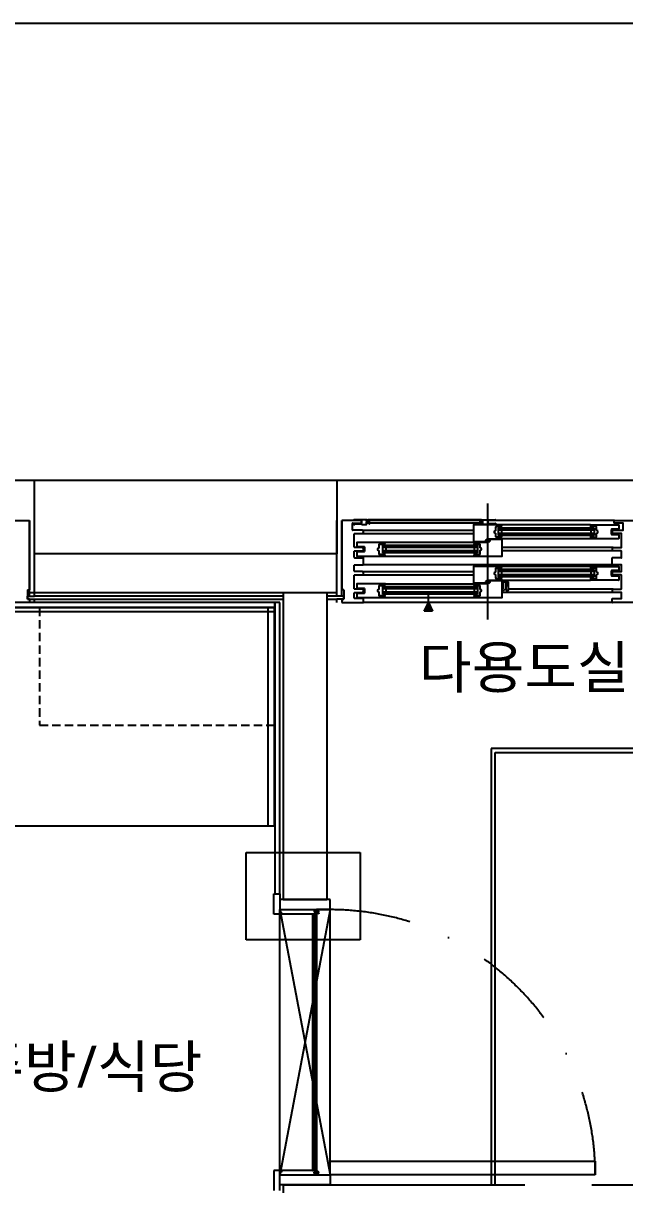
# Model space of a CAD drawing. Header units: millimetres. Extents: x -33000 to 294000, y 0 to 42408.
# Drawn here: x 16796 to 18587, y 19155 to 22616 of the extents above; entities that cross this region are included whole.
import ezdxf
from ezdxf.enums import TextEntityAlignment as Align

# ---------------------------------------------------------------- set-up
doc = ezdxf.new("R2010")
doc.units = ezdxf.units.MM
doc.header["$LTSCALE"] = 50
doc.linetypes.add('( Hidden )', pattern=[0.375, 0.25, -0.125])
doc.linetypes.add('DASHDOTX2', pattern=[2, 1, -0.5, 0, -0.5])
doc.layers.add('arch', color=8, linetype='Continuous')
doc.layers.add('실명', color=9, linetype='Continuous')
doc.styles.add('FORTELINE', font='malgun.ttf')

msp = doc.modelspace()

# ---------------------------------------------------------------- hatches: boundary and pattern name
at = {"layer": 'arch'}
h = msp.add_hatch(color=256, dxfattribs=at)
h.dxf.hatch_style = 1
h.paths.add_polyline_path([(18015, 20864.5), (17990, 20864.5), (18002.5, 20889.5)])

# ---------------------------------------------------------------- linework, layer by layer
for p, q in [((13692.1, 22616.3), (25734.6, 22616.3)), ((15599.6, 21254.5), (16829.6, 21254.5)), ((16829.6, 21254.5), (17729.6, 21254.5)), ((16829.6, 21034.5), (16829.6, 21254.5)), ((17729.6, 21254.5), (17729.6, 21034.5)), ((17729.6, 21254.5), (18629.6, 21254.5)), ((18179.6, 20839.5), (18179.6, 21184.5)), ((16756.6, 21134.5), (16814.6, 21134.5)), ((16814.6, 20909), (16814.6, 21134.5)), ((16814.6, 21134.5), (16814.6, 20927.5)), ((16829.6, 20909), (16829.6, 21134.5)), ((17729.6, 20909), (17729.6, 21134.5)), ((17744.6, 20909), (17744.6, 21134.5)), ((17744.6, 21134.5), (17744.6, 20927.5)), ((17802.6, 21134.5), (17744.6, 21134.5)), ((17776.6, 21106.5), (17776.6, 21125.5)), ((17777.6, 21126.5), (17802.6, 21126.5)), ((17780.6, 21125), (17780.6, 21123)), ((17819.6, 21136.5), (17781.1, 21136.5)), ((17781.1, 21135.5), (17803.1, 21135.5)), ((17803.1, 21125.5), (17781.1, 21125.5)), ((17781.1, 21122.5), (17783.1, 21122.5)), ((17781.6, 21124.5), (17803.1, 21124.5)), ((17781.6, 21123.3), (17781.6, 21124.5)), ((17783.1, 21123.3), (17781.6, 21123.3)), ((17783.1, 21122.5), (17783.1, 21123.3)), ((17803.6, 21135), (17803.6, 21126)), ((17803.6, 21127.5), (17803.6, 21133.5)), ((17803.6, 21124), (17803.6, 21123)), ((17804.1, 21122.5), (17817.6, 21122.5)), ((17818.6, 21131), (17818.6, 21135.5)), ((17818.6, 21135.5), (17819.6, 21135.5)), ((17818.6, 21123.5), (17818.6, 21129)), ((17826.1, 21126.5), (17818.6, 21126.5)), ((17825.6, 21130.5), (17819.1, 21130.5)), ((17819.1, 21129.5), (17825.6, 21129.5)), ((18161.1, 21136.5), (17822.6, 21136.5)), ((17826.1, 21136.5), (17825.6, 21136.5)), ((17825.6, 21135.5), (17826.1, 21135.5)), ((17826.1, 21135.5), (17826.1, 21131)), ((17826.1, 21129), (17826.1, 21125)), ((17827.1, 21125), (17827.1, 21135.5)), ((18156.5, 21134.5), (17827.1, 21134.5)), ((18156.5, 21126.5), (17827.1, 21126.5)), ((18137.1, 21120.5), (18137.1, 21072)), ((18221.6, 21121), (18137.6, 21121)), ((18156.5, 21125), (18156.5, 21135.5)), ((18157.5, 21136.5), (18158, 21136.5)), ((18158, 21135.5), (18157.5, 21135.5)), ((18157.5, 21135.5), (18157.5, 21131)), ((18157.5, 21129), (18157.5, 21125)), ((18165, 21126.5), (18157.5, 21126.5)), ((18158, 21130.5), (18164.5, 21130.5)), ((18164.5, 21129.5), (18158, 21129.5)), ((18164, 21136.5), (18202.5, 21136.5)), ((18165, 21135.5), (18164, 21135.5)), ((18165, 21131), (18165, 21135.5)), ((18165, 21123.5), (18165, 21129)), ((18179.5, 21122.5), (18166, 21122.5)), ((18180, 21135), (18180, 21126)), ((18556.6, 21134.5), (18180, 21134.5)), ((18180, 21124), (18180, 21123)), ((18202.5, 21135.5), (18180.5, 21135.5)), ((18180.5, 21125.5), (18202.5, 21125.5)), ((18202, 21124.5), (18180.5, 21124.5)), ((18200.5, 21122.5), (18200.5, 21123.3)), ((18200.5, 21123.3), (18202, 21123.3)), ((18202.5, 21122.5), (18200.5, 21122.5)), ((18202, 21123.3), (18202, 21124.5)), ((18203, 21125), (18203, 21123)), ((18220.1, 21113.5), (18220.1, 21120)), ((18220.1, 21120), (18221.6, 21120)), ((18485.1, 21121), (18221.6, 21121)), ((18485.1, 21121), (18569.1, 21121)), ((18486.6, 21120), (18485.1, 21120)), ((18486.6, 21113.5), (18486.6, 21120)), ((18555.6, 21127.5), (18555.6, 21133.5)), ((18556.6, 21134.5), (18614.6, 21134.5)), ((18581.6, 21126.5), (18556.6, 21126.5)), ((18569.6, 21120.5), (18569.6, 21109)), ((18582.6, 21106.5), (18582.6, 21125.5)), ((17806.1, 21105.5), (17777.6, 21105.5)), ((17781.6, 21054.5), (17781.6, 21094.5)), ((17782.6, 21095.5), (17806.1, 21095.5)), ((17806.1, 21105.5), (18137.1, 21105.5)), ((17806.1, 21095.5), (18137.1, 21095.5)), ((17806.6, 21104.4), (17806.6, 21105)), ((17806.6, 21096), (17806.6, 21096.7)), ((18199.6, 21097.8), (18199.6, 21102.2)), ((18199.8, 21102.7), (18202.8, 21104.4)), ((18202.8, 21095.7), (18199.8, 21097.4)), ((18203.1, 21104.8), (18203.1, 21115.5)), ((18203.1, 21085.5), (18203.1, 21095.2)), ((18203.6, 21116), (18218.6, 21116)), ((18218.6, 21085), (18203.6, 21085)), ((18210.1, 21111.5), (18210.1, 21089.5)), ((18496.6, 21111.5), (18210.1, 21111.5)), ((18496.6, 21105.5), (18210.1, 21105.5)), ((18496.6, 21095.5), (18210.1, 21095.5)), ((18496.6, 21089.5), (18210.1, 21089.5)), ((18218.1, 21114.5), (18215.1, 21114.5)), ((18215.1, 21114.5), (18215.1, 21113)), ((18215.1, 21113), (18219.6, 21113)), ((18219.6, 21088), (18215.1, 21088)), ((18215.1, 21088), (18215.1, 21086.5)), ((18215.1, 21086.5), (18218.1, 21086.5)), ((18218.6, 21116), (18218.6, 21115)), ((18218.6, 21086), (18218.6, 21085)), ((18219.6, 21085), (18220.1, 21085.5)), ((18220.1, 21084.5), (18219.6, 21085)), ((18220.1, 21114.1), (18222.6, 21111.5)), ((18220.1, 21105.5), (18220.1, 21095.5)), ((18220.1, 21087), (18222.6, 21089.5)), ((18220.1, 21085.5), (18220.1, 21087.5)), ((18220.1, 21081), (18220.1, 21084.5)), ((18486.6, 21114.1), (18484, 21111.5)), ((18486.6, 21087), (18484, 21089.5)), ((18486.6, 21105.5), (18486.6, 21095.5)), ((18486.6, 21081), (18486.6, 21087.5)), ((18491.6, 21113), (18487.1, 21113)), ((18487.1, 21088), (18491.6, 21088)), ((18503.1, 21116), (18488.1, 21116)), ((18488.1, 21116), (18488.1, 21115)), ((18488.1, 21086), (18488.1, 21085)), ((18488.1, 21085), (18503.1, 21085)), ((18488.6, 21114.5), (18491.6, 21114.5)), ((18491.6, 21086.5), (18488.6, 21086.5)), ((18491.6, 21114.5), (18491.6, 21113)), ((18491.6, 21088), (18491.6, 21086.5)), ((18496.6, 21111.5), (18496.6, 21089.5)), ((18503.6, 21105.3), (18503.6, 21115.5)), ((18503.6, 21085.5), (18503.6, 21095.7)), ((18506.8, 21103.2), (18503.8, 21104.9)), ((18503.8, 21096.2), (18506.8, 21097.9)), ((18507.1, 21098.3), (18507.1, 21102.7)), ((18547.3, 21107.5), (18547.3, 21093.5)), ((18569.1, 21108.5), (18548.3, 21108.5)), ((18548.3, 21092.5), (18569.1, 21092.5)), ((18552.6, 21104.4), (18552.6, 21105)), ((18552.6, 21096), (18552.6, 21096.7)), ((18553.1, 21105.5), (18581.6, 21105.5)), ((18576.6, 21095.5), (18553.1, 21095.5)), ((18569.6, 21092), (18569.6, 21080.5)), ((18577.6, 21054.5), (18577.6, 21094.5)), ((17806.1, 21053.5), (17782.6, 21053.5)), ((17789.6, 21068.5), (17789.6, 21057)), ((17874.1, 21069), (17790.1, 21069)), ((17790.1, 21056.5), (17810.9, 21056.5)), ((17806.6, 21052.4), (17806.6, 21053)), ((17811.9, 21055.5), (17811.9, 21041.5)), ((17852.1, 21046.3), (17852.1, 21050.7)), ((17852.3, 21051.2), (17855.3, 21052.9)), ((17855.6, 21053.3), (17855.6, 21063.5)), ((17856.1, 21064), (17871.1, 21064)), ((17865.8, 21060), (17865.8, 21038)), ((18149.1, 21060), (17865.8, 21060)), ((18149.1, 21054), (17865.8, 21054)), ((17870.6, 21062.5), (17867.6, 21062.5)), ((17867.6, 21062.5), (17867.6, 21061)), ((17867.6, 21061), (17872.1, 21061)), ((17871.1, 21064), (17871.1, 21063)), ((17872.6, 21061.5), (17872.6, 21068)), ((17872.6, 21068), (17874.1, 21068)), ((17872.6, 21062.6), (17875.1, 21060)), ((18137.6, 21069), (17874.1, 21069)), ((17875.8, 21054), (17875.8, 21044)), ((18139.1, 21062.6), (18136.5, 21060)), ((18137.6, 21071.5), (18173.6, 21071.5)), ((18181.2, 21069), (18137.6, 21069)), ((18137.6, 21068), (18139.1, 21068)), ((18139.1, 21068), (18139.1, 21061.5)), ((18139.1, 21054), (18139.1, 21044)), ((18139.6, 21061), (18144.1, 21061)), ((18140.6, 21063), (18140.6, 21064)), ((18140.6, 21064), (18155.6, 21064)), ((18144.1, 21062.5), (18141.1, 21062.5)), ((18144.1, 21061), (18144.1, 21062.5)), ((18149.1, 21060), (18149.1, 21038)), ((18156.1, 21063.5), (18156.1, 21053.8)), ((18156.3, 21053.4), (18159.3, 21051.7)), ((18159.6, 21051.2), (18159.6, 21046.8)), ((18173.6, 21076), (18178.1, 21080)), ((18173.6, 21074.5), (18173.6, 21076)), ((18182.1, 21073.6), (18173.6, 21074.5)), ((18173.6, 21071.5), (18182.1, 21072.5)), ((18176.6, 21076.1), (18176.6, 21076)), ((18185.6, 21077.5), (18177, 21076.6)), ((18177, 21075.5), (18185.6, 21074.5)), ((18178.1, 21080), (18221.6, 21080)), ((18185.6, 21073.1), (18181.2, 21069)), ((18182.6, 21073), (18182.6, 21073.1)), ((18221.6, 21077.5), (18185.6, 21077.5)), ((18185.6, 21074.5), (18185.6, 21073.1)), ((18221.6, 21081), (18220.1, 21081)), ((18485.1, 21080), (18221.6, 21080)), ((18222.1, 21028.5), (18222.1, 21077)), ((18553.1, 21053.5), (18222.1, 21053.5)), ((18485.1, 21081), (18486.6, 21081)), ((18569.1, 21080), (18485.1, 21080)), ((18552.6, 21052.4), (18552.6, 21053)), ((18553.1, 21053.5), (18576.6, 21053.5)), ((17729.6, 21034.5), (16829.6, 21034.5)), ((17781.6, 21024), (17781.6, 21042.5)), ((17782.6, 21043.5), (17806.1, 21043.5)), ((17782.6, 21023), (17808.6, 21023)), ((17789.6, 21040), (17789.6, 21028.5)), ((17810.9, 21040.5), (17790.1, 21040.5)), ((17790.1, 21028), (17874.1, 21028)), ((17806.6, 21044), (17806.6, 21044.7)), ((17809.6, 21003.5), (17809.6, 21022)), ((17855.3, 21044.2), (17852.3, 21045.9)), ((17855.6, 21033.5), (17855.6, 21043.7)), ((17871.1, 21033), (17856.1, 21033)), ((18149.1, 21044), (17865.8, 21044)), ((18149.1, 21038), (17865.8, 21038)), ((17872.1, 21036), (17867.6, 21036)), ((17867.6, 21036), (17867.6, 21034.5)), ((17867.6, 21034.5), (17870.6, 21034.5)), ((17871.1, 21034), (17871.1, 21033)), ((17872.6, 21035.5), (17875.1, 21038)), ((17872.6, 21029), (17872.6, 21035.5)), ((17874.1, 21029), (17872.6, 21029)), ((17874.1, 21028), (18137.6, 21028)), ((18139.1, 21035.5), (18136.5, 21038)), ((18139.1, 21029), (18137.6, 21029)), ((18137.6, 21028), (18221.6, 21028)), ((18139.1, 21035.5), (18139.1, 21029)), ((18144.1, 21036), (18139.6, 21036)), ((18140.6, 21033), (18140.6, 21034)), ((18155.6, 21033), (18140.6, 21033)), ((18141.1, 21034.5), (18144.1, 21034.5)), ((18144.1, 21034.5), (18144.1, 21036)), ((18156.1, 21044.2), (18156.1, 21033.5)), ((18159.3, 21046.4), (18156.3, 21044.7)), ((18553.1, 21043.5), (18222.1, 21043.5)), ((18549.6, 21003.5), (18549.6, 21022)), ((18576.6, 21023), (18550.6, 21023)), ((18552.6, 21044), (18552.6, 21044.7)), ((18576.6, 21043.5), (18553.1, 21043.5)), ((18577.6, 21024), (18577.6, 21042.5)), ((17781.6, 20983), (17781.6, 21001.5)), ((17782.6, 21002.5), (17808.6, 21002.5)), ((17806.1, 20982), (17782.6, 20982)), ((17806.1, 20982), (18137.1, 20982)), ((17806.6, 20980.9), (17806.6, 20981.5)), ((18550.6, 21002.5), (17808.6, 21002.5)), ((18137.1, 20997), (18137.1, 20948.5)), ((18221.6, 20997.5), (18137.6, 20997.5)), ((18199.6, 20974.3), (18199.6, 20978.7)), ((18199.8, 20979.2), (18202.8, 20980.9)), ((18203.1, 20981.3), (18203.1, 20992)), ((18203.6, 20992.5), (18218.6, 20992.5)), ((18210.1, 20988), (18210.1, 20966)), ((18496.6, 20988), (18210.1, 20988)), ((18496.6, 20982), (18210.1, 20982)), ((18218.1, 20991), (18215.1, 20991)), ((18215.1, 20991), (18215.1, 20989.5)), ((18215.1, 20989.5), (18219.6, 20989.5)), ((18218.6, 20992.5), (18218.6, 20991.5)), ((18220.1, 20990), (18220.1, 20996.5)), ((18220.1, 20996.5), (18221.6, 20996.5)), ((18220.1, 20990.6), (18222.6, 20988)), ((18220.1, 20982), (18220.1, 20972)), ((18485.1, 20997.5), (18221.6, 20997.5)), ((18486.6, 20990.6), (18484, 20988)), ((18485.1, 20997.5), (18569.1, 20997.5)), ((18486.6, 20996.5), (18485.1, 20996.5)), ((18486.6, 20990), (18486.6, 20996.5)), ((18486.6, 20982), (18486.6, 20972)), ((18491.6, 20989.5), (18487.1, 20989.5)), ((18503.1, 20992.5), (18488.1, 20992.5)), ((18488.1, 20992.5), (18488.1, 20991.5)), ((18488.6, 20991), (18491.6, 20991)), ((18491.6, 20991), (18491.6, 20989.5)), ((18496.6, 20988), (18496.6, 20966)), ((18503.6, 20981.8), (18503.6, 20992)), ((18506.8, 20979.7), (18503.8, 20981.4)), ((18507.1, 20974.8), (18507.1, 20979.2)), ((18547.3, 20984), (18547.3, 20970)), ((18569.1, 20985), (18548.3, 20985)), ((18576.6, 21002.5), (18550.6, 21002.5)), ((18552.6, 20980.9), (18552.6, 20981.5)), ((18553.1, 20982), (18576.6, 20982)), ((18569.6, 20997), (18569.6, 20985.5)), ((18577.6, 20983), (18577.6, 21001.5)), ((17781.6, 20931), (17781.6, 20971)), ((17782.6, 20972), (17806.1, 20972)), ((17789.6, 20945), (17789.6, 20933.5)), ((17874.1, 20945.5), (17790.1, 20945.5)), ((17806.1, 20972), (18137.1, 20972)), ((17806.6, 20972.5), (17806.6, 20973.2)), ((17872.6, 20938), (17872.6, 20944.5)), ((17872.6, 20944.5), (17874.1, 20944.5)), ((17874.1, 20945.5), (18137.6, 20945.5)), ((18137.6, 20948), (18173.6, 20948)), ((18181.2, 20945.5), (18137.6, 20945.5)), ((18137.6, 20944.5), (18139.1, 20944.5)), ((18139.1, 20944.5), (18139.1, 20938)), ((18173.6, 20952.5), (18178.1, 20956.5)), ((18173.6, 20951), (18173.6, 20952.5)), ((18182.1, 20950.1), (18173.6, 20951)), ((18173.6, 20948), (18182.1, 20949)), ((18176.6, 20952.6), (18176.6, 20952.5)), ((18185.6, 20954), (18177, 20953.1)), ((18177, 20952), (18185.6, 20951)), ((18178.1, 20956.5), (18221.6, 20956.5)), ((18185.6, 20949.6), (18181.2, 20945.5)), ((18182.6, 20949.5), (18182.6, 20949.6)), ((18221.6, 20954), (18185.6, 20954)), ((18185.6, 20951), (18185.6, 20949.6)), ((18202.8, 20972.2), (18199.8, 20973.9)), ((18203.1, 20962), (18203.1, 20971.7)), ((18218.6, 20961.5), (18203.6, 20961.5)), ((18496.6, 20972), (18210.1, 20972)), ((18496.6, 20966), (18210.1, 20966)), ((18219.6, 20964.5), (18215.1, 20964.5)), ((18215.1, 20964.5), (18215.1, 20963)), ((18215.1, 20963), (18218.1, 20963)), ((18218.6, 20962.5), (18218.6, 20961.5)), ((18220.1, 20963.5), (18222.6, 20966)), ((18220.1, 20957.5), (18220.1, 20964)), ((18221.6, 20957.5), (18220.1, 20957.5)), ((18221.6, 20956.5), (18485.1, 20956.5)), ((18222.1, 20905), (18222.1, 20953.5)), ((18222.1, 20953), (18224.7, 20953)), ((18224.7, 20953), (18224.7, 20930.4)), ((18233, 20949.6), (18224.7, 20950.9)), ((18233, 20930), (18233, 20949.6)), ((18240.6, 20949.3), (18233, 20949.6)), ((18234.3, 20947.2), (18234.3, 20949.5)), ((18234.3, 20927.1), (18234.3, 20947.2)), ((18234.3, 20947.2), (18236.6, 20947.2)), ((18238.5, 20945.7), (18241.3, 20927.3)), ((18241.5, 20927.1), (18241.5, 20948.3)), ((18486.6, 20963.5), (18484, 20966)), ((18485.1, 20957.5), (18486.6, 20957.5)), ((18569.1, 20956.5), (18485.1, 20956.5)), ((18486.6, 20957.5), (18486.6, 20964)), ((18487.1, 20964.5), (18491.6, 20964.5)), ((18488.1, 20962.5), (18488.1, 20961.5)), ((18488.1, 20961.5), (18503.1, 20961.5)), ((18491.6, 20963), (18488.6, 20963)), ((18491.6, 20964.5), (18491.6, 20963)), ((18503.6, 20962), (18503.6, 20972.2)), ((18503.8, 20972.7), (18506.8, 20974.4)), ((18548.3, 20969), (18569.1, 20969)), ((18552.6, 20972.5), (18552.6, 20973.2)), ((18576.6, 20972), (18553.1, 20972)), ((18569.6, 20968.5), (18569.6, 20957)), ((18577.6, 20931), (18577.6, 20971)), ((16808.6, 20927.5), (16814.6, 20927.5)), ((16808.6, 20927.5), (16808.6, 20899.5)), ((16808.6, 20909), (16829.6, 20909)), ((16808.6, 20899.5), (16808.6, 20909)), ((16814.6, 20919.5), (17729.6, 20919.5)), ((16829.6, 20909.5), (17569.6, 20909.5)), ((17699.6, 20909.5), (17729.6, 20909.5)), ((17750.6, 20909), (17729.6, 20909)), ((17750.6, 20927.5), (17744.6, 20927.5)), ((17750.6, 20927.5), (17750.6, 20899.5)), ((17750.6, 20899.5), (17750.6, 20909)), ((17781.6, 20902.5), (17781.6, 20919)), ((17806.1, 20930), (17782.6, 20930)), ((17782.6, 20920), (17806.1, 20920)), ((17789.6, 20916.5), (17789.6, 20905)), ((17790.1, 20933), (17810.9, 20933)), ((17810.9, 20917), (17790.1, 20917)), ((17806.6, 20928.9), (17806.6, 20929.5)), ((17806.6, 20920.5), (17806.6, 20921.2)), ((17811.9, 20932), (17811.9, 20918)), ((17852.1, 20922.8), (17852.1, 20927.2)), ((17852.3, 20927.7), (17855.3, 20929.4)), ((17855.3, 20920.7), (17852.3, 20922.4)), ((17855.6, 20929.8), (17855.6, 20940)), ((17855.6, 20910), (17855.6, 20920.2)), ((17856.1, 20940.5), (17871.1, 20940.5)), ((17871.1, 20909.5), (17856.1, 20909.5)), ((17865.8, 20936.5), (17865.8, 20914.5)), ((18149.1, 20936.5), (17865.8, 20936.5)), ((18149.1, 20930.5), (17865.8, 20930.5)), ((18149.1, 20920.5), (17865.8, 20920.5)), ((18149.1, 20914.5), (17865.8, 20914.5)), ((17870.6, 20939), (17867.6, 20939)), ((17867.6, 20939), (17867.6, 20937.5)), ((17867.6, 20937.5), (17872.1, 20937.5)), ((17872.1, 20912.5), (17867.6, 20912.5)), ((17867.6, 20912.5), (17867.6, 20911)), ((17867.6, 20911), (17870.6, 20911)), ((17871.1, 20940.5), (17871.1, 20939.5)), ((17871.1, 20910.5), (17871.1, 20909.5)), ((17872.6, 20939.1), (17875.1, 20936.5)), ((17872.6, 20912), (17875.1, 20914.5)), ((17872.6, 20905.5), (17872.6, 20912)), ((17875.8, 20930.5), (17875.8, 20920.5)), ((18002.5, 20889.5), (18002.5, 20914.5)), ((18139.1, 20939.1), (18136.5, 20936.5)), ((18139.1, 20912), (18136.5, 20914.5)), ((18139.1, 20930.5), (18139.1, 20920.5)), ((18139.1, 20912), (18139.1, 20905.5)), ((18139.6, 20937.5), (18144.1, 20937.5)), ((18144.1, 20912.5), (18139.6, 20912.5)), ((18140.6, 20939.5), (18140.6, 20940.5)), ((18140.6, 20940.5), (18155.6, 20940.5)), ((18140.6, 20909.5), (18140.6, 20910.5)), ((18155.6, 20909.5), (18140.6, 20909.5)), ((18144.1, 20939), (18141.1, 20939)), ((18141.1, 20911), (18144.1, 20911)), ((18144.1, 20937.5), (18144.1, 20939)), ((18144.1, 20911), (18144.1, 20912.5)), ((18149.1, 20936.5), (18149.1, 20914.5)), ((18156.1, 20940), (18156.1, 20930.3)), ((18156.1, 20920.7), (18156.1, 20910)), ((18156.3, 20929.9), (18159.3, 20928.2)), ((18159.3, 20922.9), (18156.3, 20921.2)), ((18159.6, 20927.7), (18159.6, 20923.3)), ((18224.7, 20930.4), (18222.1, 20930.4)), ((18222.1, 20926.1), (18233, 20930)), ((18553.1, 20920), (18222.1, 20920)), ((18233, 20930), (18234.3, 20930)), ((18240.5, 20926.1), (18235.3, 20926.1)), ((18553.1, 20930), (18241.5, 20930)), ((18552.6, 20928.9), (18552.6, 20929.5)), ((18552.6, 20920.5), (18552.6, 20921.2)), ((18553.1, 20930), (18576.6, 20930)), ((18576.6, 20920), (18553.1, 20920)), ((18577.6, 20902.5), (18577.6, 20919)), ((17544.6, 20889.5), (14574.6, 20889.5)), ((14574.6, 20874.5), (17544.6, 20874.5)), ((17544.5, 20874.5), (14574.6, 20874.5)), ((14586.6, 20874.5), (17544.5, 20874.5)), ((16814.6, 20889.5), (16750.6, 20889.5)), ((16808.6, 20899.5), (16829.6, 20899.5)), ((16814.6, 20899.5), (16808.6, 20899.5)), ((16814.6, 20899.5), (16814.6, 20889.5)), ((16829.6, 20899.5), (17569.6, 20899.5)), ((16829.6, 20889.5), (16829.6, 20899.5)), ((17544.5, 20874.5), (17524.5, 20874.5)), ((17524.5, 20874.5), (17524.5, 20224.5)), ((17544.5, 20874.5), (17544.5, 20862.5)), ((17544.5, 20224.5), (17544.5, 20874.5)), ((17544.5, 20224.5), (17544.5, 20874.5)), ((17544.6, 20874.5), (17544.6, 20889.5)), ((17559.6, 20889.5), (17544.6, 20889.5)), ((17544.6, 20889.5), (17544.6, 20021.5)), ((17559.6, 20021.5), (17559.6, 20889.5)), ((17699.6, 20899.5), (17729.6, 20899.5)), ((17729.6, 20889.5), (17729.6, 20899.5)), ((17750.6, 20899.5), (17729.6, 20899.5)), ((17744.6, 20899.5), (17750.6, 20899.5)), ((17744.6, 20899.5), (17744.6, 20889.5)), ((17744.6, 20889.5), (17808.6, 20889.5)), ((17808.6, 20901.5), (17782.6, 20901.5)), ((17789.6, 20905.5), (17789.6, 20905)), ((17790.1, 20904.5), (17874.1, 20904.5)), ((18550.6, 20889.5), (17808.6, 20889.5)), ((17809.6, 20890.5), (17809.6, 20900.5)), ((17874.1, 20905.5), (17872.6, 20905.5)), ((17874.1, 20904.5), (18137.6, 20904.5)), ((17990, 20864.5), (18002.5, 20889.5)), ((18002.5, 20889.5), (18015, 20864.5)), ((18139.1, 20905.5), (18137.6, 20905.5)), ((18137.6, 20904.5), (18221.6, 20904.5)), ((18549.6, 20890.5), (18549.6, 20900.5)), ((18550.6, 20901.5), (18576.6, 20901.5)), ((18614.6, 20889.5), (18550.6, 20889.5)), ((17544.5, 20862.5), (14586.6, 20862.5)), ((18015, 20864.5), (17990, 20864.5)), ((18789.6, 20454.5), (18189.6, 20454.5)), ((18189.6, 20454.5), (18189.6, 19154.5)), ((18201.6, 19154.5), (18201.6, 20442.5)), ((18201.6, 20442.5), (18789.6, 20442.5)), ((15224.6, 20224.5), (17544.5, 20224.5)), ((17524.5, 20224.5), (17544.5, 20224.5)), ((17459.6, 19884.5), (17459.6, 20144.5)), ((17459.6, 20144.5), (17799.6, 20144.5)), ((17799.6, 20144.5), (17799.6, 19884.5)), ((17544.6, 20021.5), (17559.6, 20021.5)), ((17559.6, 19184.5), (17559.6, 19974.5)), ((17559.6, 19974.5), (17709.6, 19184.5)), ((17709.6, 19974.5), (17559.6, 19184.5)), ((17709.6, 19974.5), (17669.6, 19974.5)), ((17669.6, 19974.5), (17669.6, 19961.5)), ((17709.6, 19184.5), (17709.6, 19974.5)), ((17669.6, 19961.5), (17657.6, 19961.5)), ((17657.6, 19961.5), (17657.6, 19197.5)), ((17663.6, 19961.5), (17663.6, 19197.5)), ((17669.6, 19961.5), (17669.6, 19197.5)), ((17799.6, 19884.5), (17459.6, 19884.5)), ((17657.6, 19197.5), (17669.6, 19197.5)), ((17669.6, 19197.5), (17669.6, 19184.5)), ((17669.6, 19184.5), (17709.6, 19184.5))]:
    msp.add_line(p, q, dxfattribs=at)
at = {"layer": 'arch', "ltscale": 2}
for p, q in [((17569.6, 20919.5), (17569.6, 20004.5)), ((17699.6, 20919.5), (17699.6, 20004.5)), ((17569.6, 20004.5), (17699.6, 20004.5)), ((17569.6, 19154.5), (17569.6, 19024.5)), ((17569.6, 19154.5), (18289.6, 19154.5)), ((18489.6, 19154.5), (21009.6, 19154.5))]:
    msp.add_line(p, q, dxfattribs=at)
at = {"layer": 'arch', "linetype": '( Hidden )', "ltscale": 2}
for p, q in [((16844.5, 20874.5), (16844.5, 20524.5)), ((17544.5, 20874.5), (16844.5, 20874.5)), ((17544.5, 20524.5), (17544.5, 20874.5)), ((16844.5, 20524.5), (17544.5, 20524.5))]:
    msp.add_line(p, q, dxfattribs=at)
at = {"layer": 'arch', "linetype": 'Continuous', "ltscale": 4}
for p, q in [((17541.6, 19961.5), (17541.6, 20021.5)), ((17541.6, 20021.5), (17559.6, 20021.5)), ((17559.6, 20021.5), (17559.6, 19961.5)), ((17709.6, 20004.5), (17559.6, 20004.5)), ((17559.6, 20004.5), (17559.6, 19974.5)), ((17559.6, 19974.5), (17709.6, 19974.5)), ((17559.6, 19974.5), (17669.6, 19974.5)), ((17559.6, 19966.5), (17559.6, 19974.5)), ((17669.6, 19974.5), (17669.6, 19970.5)), ((17709.6, 19974.5), (17709.6, 20004.5)), ((17559.6, 19961.5), (17541.6, 19961.5)), ((17564.6, 19966.5), (17559.6, 19966.5)), ((17564.6, 19961.5), (17564.6, 19966.5)), ((17669.6, 19961.5), (17564.6, 19961.5)), ((17669.6, 19970.5), (17662.6, 19970.5)), ((17662.6, 19970.5), (17662.6, 19966.5)), ((17662.6, 19966.5), (17669.6, 19966.5)), ((17665.6, 19971), (17663.6, 19968.5)), ((17663.6, 19968.5), (17665.6, 19966)), ((17664.9, 19969.3), (17666.1, 19971)), ((17666.4, 19969.3), (17664.9, 19969.3)), ((17666.1, 19966), (17664.9, 19967.8)), ((17664.9, 19967.8), (17666.4, 19967.8)), ((17666.1, 19971), (17665.6, 19971)), ((17665.6, 19966), (17666.1, 19966)), ((17667.6, 19971), (17666.4, 19969.3)), ((17666.4, 19967.8), (17667.6, 19966)), ((17666.9, 19969.3), (17668.1, 19971)), ((17670, 19969.3), (17666.9, 19969.3)), ((17668.1, 19966), (17666.9, 19967.8)), ((17666.9, 19967.8), (17670, 19967.8)), ((17668.1, 19971), (17667.6, 19971)), ((17667.6, 19966), (17668.1, 19966)), ((17670.9, 19973.5), (17669.6, 19973.5)), ((17669.6, 19966.5), (17669.6, 19961.5)), ((17671, 19972.8), (17670.6, 19972.8)), ((17672.4, 19971.4), (17670.9, 19973.5)), ((17672.4, 19970.6), (17671, 19972.8)), ((17671.6, 19969.7), (17671.7, 19969.9)), ((17671.7, 19969.9), (17674.2, 19969.9)), ((17672.9, 19964.8), (17671.8, 19966)), ((17674.1, 19973.4), (17672.4, 19971.4)), ((17673.5, 19971.9), (17672.4, 19970.6)), ((17672.5, 19969.4), (17674.2, 19969.4)), ((17672.6, 19964.2), (17672.9, 19964.4)), ((17672.9, 19964.4), (17672.9, 19964.8)), ((17673.1, 19964.2), (17673.4, 19964.4)), ((17673.4, 19964.4), (17673.4, 19964.8)), ((17674.2, 19969.9), (17673.5, 19971.9)), ((17675.8, 19967.5), (17674.1, 19973.4)), ((17674.2, 19969.4), (17675.3, 19967.1)), ((17675.3, 19967.1), (17675.8, 19967.5)), ((17677.1, 19962.1), (17677.6, 19962.6)), ((17709.6, 19184.5), (17709.6, 19224.5)), ((17709.6, 19224.5), (18499.6, 19224.5)), ((18499.6, 19224.5), (18499.6, 19184.5)), ((17559.6, 19197.5), (17541.6, 19197.5)), ((17541.6, 19197.5), (17541.6, 19137.5)), ((17559.6, 19137.5), (17559.6, 19197.5)), ((17564.6, 19192.5), (17559.6, 19192.5)), ((17559.6, 19192.5), (17559.6, 19184.5)), ((17559.6, 19154.5), (17559.6, 19184.5)), ((17559.6, 19184.5), (17709.6, 19184.5)), ((17559.6, 19184.5), (17669.6, 19184.5)), ((17669.6, 19197.5), (17564.6, 19197.5)), ((17564.6, 19197.5), (17564.6, 19192.5)), ((17662.6, 19188.5), (17662.6, 19192.5)), ((17662.6, 19192.5), (17669.6, 19192.5)), ((17669.6, 19188.5), (17662.6, 19188.5)), ((17665.6, 19193), (17663.6, 19190.5)), ((17663.6, 19190.5), (17665.6, 19188)), ((17664.9, 19191.3), (17666.1, 19193)), ((17666.4, 19191.3), (17664.9, 19191.3)), ((17666.1, 19188), (17664.9, 19189.8)), ((17664.9, 19189.8), (17666.4, 19189.8)), ((17666.1, 19193), (17665.6, 19193)), ((17665.6, 19188), (17666.1, 19188)), ((17667.6, 19193), (17666.4, 19191.3)), ((17666.4, 19189.8), (17667.6, 19188)), ((17666.9, 19191.3), (17668.1, 19193)), ((17670, 19191.3), (17666.9, 19191.3)), ((17668.1, 19188), (17666.9, 19189.8)), ((17666.9, 19189.8), (17670, 19189.8)), ((17668.1, 19193), (17667.6, 19193)), ((17667.6, 19188), (17668.1, 19188)), ((17669.6, 19192.5), (17669.6, 19197.5)), ((17670.9, 19195.5), (17669.6, 19195.5)), ((17669.6, 19184.5), (17669.6, 19188.5)), ((17671, 19194.8), (17670.6, 19194.8)), ((17672.4, 19193.4), (17670.9, 19195.5)), ((17672.4, 19192.6), (17671, 19194.8)), ((17671.6, 19191.7), (17671.7, 19191.9)), ((17671.7, 19191.9), (17674.2, 19191.9)), ((17672.9, 19186.8), (17671.8, 19188)), ((17674.1, 19195.4), (17672.4, 19193.4)), ((17673.5, 19193.9), (17672.4, 19192.6)), ((17672.5, 19191.4), (17674.2, 19191.4)), ((17672.6, 19186.2), (17672.9, 19186.4)), ((17672.9, 19186.4), (17672.9, 19186.8)), ((17673.1, 19186.2), (17673.4, 19186.4)), ((17673.4, 19186.4), (17673.4, 19186.8)), ((17674.2, 19191.9), (17673.5, 19193.9)), ((17675.8, 19189.5), (17674.1, 19195.4)), ((17674.2, 19191.4), (17675.3, 19189.1)), ((17675.3, 19189.1), (17675.8, 19189.5)), ((17677.1, 19184.1), (17677.6, 19184.6)), ((18499.6, 19184.5), (17709.6, 19184.5)), ((17709.6, 19184.5), (17709.6, 19154.5)), ((17709.6, 19154.5), (17559.6, 19154.5))]:
    msp.add_line(p, q, dxfattribs=at)
at = {"layer": 'arch'}
for centre in [(17822.6, 21133.5), (18161.1, 21133.5)]:
    msp.add_circle(centre, 3, dxfattribs=at)
for centre, radius, start, end in [((17777.6, 21125.5), 1, 90, 180), ((17781.1, 21136), 0.5, 90, 270), ((17781.1, 21125), 0.5, 90, 180), ((17781.1, 21123), 0.5, 180, 270), ((17802.6, 21133.5), 1, 0, 90), ((17802.6, 21127.5), 1, 270, 0), ((17803.1, 21135), 0.5, 0, 90), ((17803.1, 21126), 0.5, 270, 0), ((17803.1, 21124), 0.5, 0, 90), ((17804.1, 21123), 0.5, 180, 270), ((17817.6, 21123.5), 1, 270, 0), ((17819.1, 21131), 0.5, 180, 270), ((17819.1, 21129), 0.5, 90, 180), ((17819.6, 21136), 0.5, 270, 90), ((17825.6, 21136), 0.5, 90, 270), ((17825.6, 21131), 0.5, 270, 0), ((17825.6, 21129), 0.5, 0, 90), ((17826.1, 21135.5), 1, 0, 90), ((17826.6, 21125), 0.5, 180, 0), ((18137.6, 21120.5), 0.5, 90, 180), ((18157.5, 21135.5), 1, 90, 180), ((18157, 21125), 0.5, 180, 0), ((18158, 21131), 0.5, 180, 270), ((18158, 21129), 0.5, 90, 180), ((18158, 21136), 0.5, 270, 90), ((18164, 21136), 0.5, 90, 270), ((18164.5, 21131), 0.5, 270, 0), ((18164.5, 21129), 0.5, 0, 90), ((18166, 21123.5), 1, 180, 270), ((18179.5, 21123), 0.5, 270, 0), ((18180.5, 21135), 0.5, 90, 180), ((18180.5, 21126), 0.5, 180, 270), ((18180.5, 21124), 0.5, 90, 180), ((18202.5, 21136), 0.5, 270, 90), ((18202.5, 21125), 0.5, 0, 90), ((18202.5, 21123), 0.5, 270, 0), ((18221.6, 21120.5), 0.5, 270, 90), ((18485.1, 21120.5), 0.5, 90, 270), ((18556.6, 21133.5), 1, 90, 180), ((18556.6, 21127.5), 1, 180, 270), ((18569.1, 21120.5), 0.5, 0, 90), ((18581.6, 21125.5), 1, 0, 90), ((17777.6, 21106.5), 1, 180, 270), ((17782.6, 21094.5), 1, 90, 180), ((17806.1, 21105), 0.5, 0, 90), ((17806.1, 21096), 0.5, 270, 0), ((17807.6, 21104.4), 1, 180, 255.5225), ((17807.6, 21096.7), 1, 104.4775, 180), ((17806.6, 21100.5), 3, 284.4775, 75.5225), ((18200.1, 21102.2), 0.5, 119.7449, 180), ((18200.1, 21097.8), 0.5, 180, 240.2551), ((18202.6, 21104.8), 0.5, 299.7449, 0), ((18202.6, 21095.2), 0.5, 360, 60.2551), ((18203.6, 21115.5), 0.5, 90, 180), ((18203.6, 21085.5), 0.5, 180, 270), ((18218.1, 21115), 0.5, 270, 0), ((18218.1, 21086), 0.5, 0, 90), ((18219.6, 21113.5), 0.5, 270, 0), ((18219.6, 21087.5), 0.5, 0, 90), ((18487.1, 21113.5), 0.5, 180, 270), ((18487.1, 21087.5), 0.5, 90, 180), ((18488.6, 21115), 0.5, 180, 270), ((18488.6, 21086), 0.5, 90, 180), ((18503.1, 21115.5), 0.5, 0, 90), ((18503.1, 21085.5), 0.5, 270, 0), ((18504.1, 21105.3), 0.5, 180, 240.2551), ((18504.1, 21095.7), 0.5, 119.7449, 180), ((18506.6, 21102.7), 0.5, 0, 60.2551), ((18506.6, 21098.3), 0.5, 299.7449, 360), ((18548.3, 21107.5), 1, 90, 180), ((18548.3, 21093.5), 1, 180, 270), ((18552.6, 21100.5), 3, 104.4775, 255.5225), ((18551.6, 21104.4), 1, 284.4775, 0), ((18551.6, 21096.7), 1, 0, 75.5225), ((18553.1, 21105), 0.5, 90, 180), ((18553.1, 21096), 0.5, 180, 270), ((18569.1, 21109), 0.5, 270, 0), ((18569.1, 21092), 0.5, 0, 90), ((18576.6, 21094.5), 1, 0, 90), ((18581.6, 21106.5), 1, 270, 0), ((17782.6, 21054.5), 1, 180, 270), ((17790.1, 21068.5), 0.5, 90, 180), ((17790.1, 21057), 0.5, 180, 270), ((17806.1, 21053), 0.5, 0, 90.0003), ((17807.6, 21052.4), 1, 180, 255.5225), ((17806.6, 21048.5), 3, 284.4775, 75.5225), ((17810.9, 21055.5), 1, 0, 90), ((17852.6, 21050.7), 0.5, 119.7449, 180), ((17855.1, 21053.3), 0.5, 299.7449, 360), ((17856.1, 21063.5), 0.5, 90, 180), ((17870.6, 21063), 0.5, 270, 0), ((17872.1, 21061.5), 0.5, 270, 0), ((17874.1, 21068.5), 0.5, 270, 90), ((18137.6, 21072), 0.5, 180, 270), ((18137.6, 21068.5), 0.5, 90, 270), ((18139.6, 21061.5), 0.5, 180, 270), ((18141.1, 21063), 0.5, 180, 270), ((18155.6, 21063.5), 0.5, 0, 90), ((18156.6, 21053.8), 0.5, 180, 240.2551), ((18159.1, 21051.2), 0.5, 0, 60.2551), ((18177.1, 21076.1), 0.5, 96.334, 180), ((18177.1, 21076), 0.5, 180, 263.6536), ((18182.1, 21073.1), 0.5, 360, 83.6536), ((18182.1, 21073), 0.5, 276.334, 360), ((18221.6, 21080.5), 0.5, 360, 90), ((18221.6, 21080.5), 0.5, 270, 0), ((18221.6, 21077), 0.5, 0, 90), ((18485.1, 21080.5), 0.5, 90, 180), ((18485.1, 21080.5), 0.5, 180, 270), ((18552.6, 21048.5), 3, 104.4775, 255.5225), ((18551.6, 21052.4), 1, 284.4775, 0), ((18553.1, 21053), 0.5, 89.9997, 180), ((18569.1, 21080.5), 0.5, 270, 0), ((18576.6, 21054.5), 1, 270, 0), ((17782.6, 21042.5), 1, 90, 180), ((17782.6, 21024), 1, 180, 270), ((17790.1, 21040), 0.5, 90, 180), ((17790.1, 21028.5), 0.5, 180, 270), ((17806.1, 21044), 0.5, 270, 0), ((17807.6, 21044.7), 1, 104.4775, 180), ((17808.6, 21022), 1, 0, 90), ((17810.9, 21041.5), 1, 270, 0), ((17852.6, 21046.3), 0.5, 180, 240.2551), ((17855.1, 21043.7), 0.5, 0, 60.2551), ((17856.1, 21033.5), 0.5, 180, 270), ((17870.6, 21034), 0.5, 0, 90), ((17872.1, 21035.5), 0.5, 0, 90), ((17874.1, 21028.5), 0.5, 360, 90), ((17874.1, 21028.5), 0.5, 270, 0), ((18137.6, 21028.5), 0.5, 90, 270), ((18139.6, 21035.5), 0.5, 90, 180), ((18141.1, 21034), 0.5, 90, 180), ((18155.6, 21033.5), 0.5, 270, 0), ((18156.6, 21044.2), 0.5, 119.7449, 180), ((18159.1, 21046.8), 0.5, 299.7449, 360), ((18221.6, 21028.5), 0.5, 270, 0), ((18550.6, 21022), 1, 90, 180), ((18551.6, 21044.7), 1, 0, 75.5225), ((18553.1, 21044), 0.5, 180, 270), ((18576.6, 21042.5), 1, 0, 90), ((18576.6, 21024), 1, 270, 0), ((17782.6, 21001.5), 1, 90, 180), ((17782.6, 20983), 1, 180, 270), ((17806.1, 20981.5), 0.5, 0, 90), ((17807.6, 20980.9), 1, 180, 255.5225), ((17806.6, 20977), 3, 284.4775, 75.5225), ((17808.6, 21003.5), 1, 270, 0), ((18137.6, 20997), 0.5, 90, 180), ((18200.1, 20978.7), 0.5, 119.7449, 180), ((18202.6, 20981.3), 0.5, 299.7449, 0), ((18203.6, 20992), 0.5, 90, 180), ((18218.1, 20991.5), 0.5, 270, 0), ((18219.6, 20990), 0.5, 270, 0), ((18221.6, 20997), 0.5, 270, 90), ((18485.1, 20997), 0.5, 90, 270), ((18487.1, 20990), 0.5, 180, 270), ((18488.6, 20991.5), 0.5, 180, 270), ((18503.1, 20992), 0.5, 0, 90), ((18504.1, 20981.8), 0.5, 180, 240.2551), ((18506.6, 20979.2), 0.5, 0, 60.2551), ((18548.3, 20984), 1, 90, 180), ((18550.6, 21003.5), 1, 180, 270), ((18552.6, 20977), 3, 104.4775, 255.5225), ((18551.6, 20980.9), 1, 284.4775, 0), ((18553.1, 20981.5), 0.5, 90, 180), ((18569.1, 20997), 0.5, 0, 90), ((18569.1, 20985.5), 0.5, 270, 0), ((18576.6, 21001.5), 1, 0, 90), ((18576.6, 20983), 1, 270, 0), ((17782.6, 20971), 1, 90, 180), ((17790.1, 20945), 0.5, 90, 180), ((17806.1, 20972.5), 0.5, 270, 0), ((17807.6, 20973.2), 1, 104.4775, 180), ((17874.1, 20945), 0.5, 270, 90), ((18137.6, 20948.5), 0.5, 180, 270), ((18137.6, 20945), 0.5, 90, 270), ((18177.1, 20952.6), 0.5, 96.334, 180), ((18177.1, 20952.5), 0.5, 180, 263.6536), ((18182.1, 20949.6), 0.5, 360, 83.6536), ((18182.1, 20949.5), 0.5, 276.334, 360), ((18200.1, 20974.3), 0.5, 180, 240.2551), ((18202.6, 20971.7), 0.5, 360, 60.2551), ((18203.6, 20962), 0.5, 180, 270), ((18218.1, 20962.5), 0.5, 0, 90), ((18219.6, 20964), 0.5, 0, 90), ((18221.6, 20957), 0.5, 360, 90), ((18221.6, 20957), 0.5, 270, 0), ((18221.6, 20953.5), 0.5, 0, 90), ((18236.6, 20945.4), 1.88, 11.1199, 90), ((18240.5, 20948.3), 1, 0, 87.7225), ((18485.1, 20957), 0.5, 90, 180), ((18485.1, 20957), 0.5, 180, 270), ((18487.1, 20964), 0.5, 90, 180), ((18488.6, 20962.5), 0.5, 90, 180), ((18503.1, 20962), 0.5, 270, 0), ((18504.1, 20972.2), 0.5, 119.7449, 180), ((18506.6, 20974.8), 0.5, 299.7449, 360), ((18548.3, 20970), 1, 180, 270), ((18551.6, 20973.2), 1, 0, 75.5225), ((18553.1, 20972.5), 0.5, 180, 270), ((18569.1, 20968.5), 0.5, 0, 90), ((18569.1, 20957), 0.5, 270, 0), ((18576.6, 20971), 1, 0, 90), ((17782.6, 20931), 1, 180, 270), ((17782.6, 20919), 1, 90, 180), ((17790.1, 20933.5), 0.5, 180, 270), ((17790.1, 20916.5), 0.5, 90, 180), ((17806.1, 20929.5), 0.5, 0, 90), ((17806.1, 20920.5), 0.5, 270, 0), ((17807.6, 20928.9), 1, 180, 255.5225), ((17807.6, 20921.2), 1, 104.4775, 180), ((17806.6, 20925), 3, 284.4775, 75.5225), ((17810.9, 20932), 1, 0, 90), ((17810.9, 20918), 1, 270, 0), ((17852.6, 20927.2), 0.5, 119.7449, 180), ((17852.6, 20922.8), 0.5, 180, 240.2551), ((17855.1, 20929.8), 0.5, 299.7449, 360), ((17855.1, 20920.2), 0.5, 0, 60.2551), ((17856.1, 20940), 0.5, 90, 180), ((17856.1, 20910), 0.5, 180, 270), ((17870.6, 20939.5), 0.5, 270, 0), ((17870.6, 20910.5), 0.5, 0, 90), ((17872.1, 20938), 0.5, 270, 0), ((17872.1, 20912), 0.5, 0, 90), ((18139.6, 20938), 0.5, 180, 270), ((18139.6, 20912), 0.5, 90, 180), ((18141.1, 20939.5), 0.5, 180, 270), ((18141.1, 20910.5), 0.5, 90, 180), ((18155.6, 20940), 0.5, 0, 90), ((18155.6, 20910), 0.5, 270, 0), ((18156.6, 20930.3), 0.5, 180, 240.2551), ((18156.6, 20920.7), 0.5, 119.7449, 180), ((18159.1, 20927.7), 0.5, 0, 60.2551), ((18159.1, 20923.3), 0.5, 299.7449, 360), ((18235.3, 20927.1), 1, 179.9142, 270), ((18240.4, 20927.1), 1, 270, 8.9365), ((18240.5, 20927.1), 1, 270, 0), ((18552.6, 20925), 3, 104.4775, 255.5225), ((18551.6, 20928.9), 1, 284.4775, 0), ((18551.6, 20921.2), 1, 0, 75.5225), ((18553.1, 20929.5), 0.5, 90, 180), ((18553.1, 20920.5), 0.5, 180, 270), ((18576.6, 20931), 1, 270, 0), ((18576.6, 20919), 1, 0, 90), ((17782.6, 20902.5), 1, 180, 270), ((17790.1, 20905), 0.5, 180, 270), ((17808.6, 20900.5), 1, 0, 90), ((17808.6, 20890.5), 1, 270, 0), ((17874.1, 20905), 0.5, 360, 90), ((17874.1, 20905), 0.5, 270, 0), ((18137.6, 20905), 0.5, 90, 270), ((18221.6, 20905), 0.5, 270, 0), ((18550.6, 20900.5), 1, 90, 180), ((18550.6, 20890.5), 1, 180, 270), ((18576.6, 20902.5), 1, 270, 0)]:
    msp.add_arc(centre, radius, start, end, dxfattribs=at)
at = {"layer": 'arch', "linetype": 'DASHDOTX2', "ltscale": 5}
msp.add_arc((17709.6, 19184.5), 790, 0, 90, dxfattribs=at)
at = {"layer": 'arch', "linetype": 'Continuous', "ltscale": 4}
for centre, radius, start, end in [((17656, 19970.2), 14, 356.3355, 13.8931), ((17656, 19966.9), 14, 346.1069, 3.6645), ((17671.8, 19954.9), 8.95, 53.5497, 104.5046), ((17644.4, 19968.5), 26.6, 350.6959, 9.3212), ((17671.8, 19956.1), 8.2, 84.4722, 98.7073), ((17670.1, 19967.8), 2.48, 313.1185, 51.6177), ((17670.6, 19967.7), 2.55, 315.4481, 43.3131), ((17668.5, 19961.8), 5.74, 31.8013, 46.1075), ((17672.5, 19955.2), 8.96, 55.4226, 86.0171), ((17656, 19192.2), 14, 356.3355, 13.8931), ((17656, 19188.9), 14, 346.1069, 3.6645), ((17671.8, 19176.9), 8.95, 53.5497, 104.5046), ((17644.4, 19190.5), 26.6, 350.6959, 9.3212), ((17671.8, 19178.1), 8.2, 84.4722, 98.7073), ((17670.1, 19189.8), 2.48, 313.1185, 51.6177), ((17670.6, 19189.7), 2.55, 315.4481, 43.3131), ((17668.5, 19183.8), 5.74, 31.8013, 46.1075), ((17672.5, 19177.2), 8.96, 55.4226, 86.0171)]:
    msp.add_arc(centre, radius, start, end, dxfattribs=at)

# ---------------------------------------------------------------- texts
at = {"layer": '실명', "linetype": 'ByBlock', "style": 'FORTELINE'}
for s, p in [('다용도실', (18288.3, 20697)), ('주방/식당', (16985.5, 19506.7))]:
    msp.add_text(s, height=125, dxfattribs=at).set_placement(p, align=Align.MIDDLE_CENTER)

doc.saveas('drawing.dxf')
